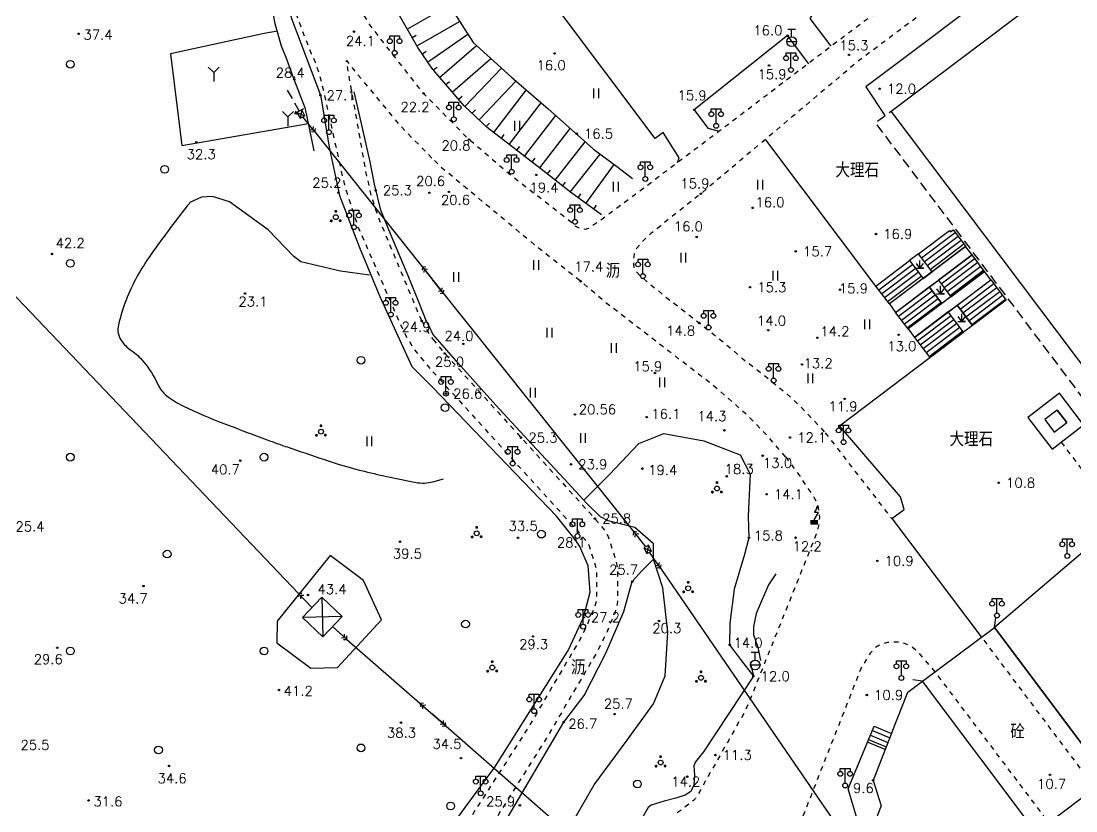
# Model space of a CAD drawing. Extents: x 115374 to 116875, y 149866 to 152432.
# Drawn here: x 116415 to 116632.7, y 150608 to 150771 of the extents above; entities that cross this region are included whole.
import ezdxf
from ezdxf.enums import TextEntityAlignment as Align

# ---------------------------------------------------------------- set-up
doc = ezdxf.new("R2010")
doc.units = 0
doc.header["$MEASUREMENT"] = 0
doc.header["$PDMODE"] = 32
doc.header["$PDSIZE"] = 0.3
doc.linetypes.add('X5', pattern=[3, 2, -1])
doc.linetypes.add('X6', pattern=[2, 1, -1])
doc.layers.get('0').update_dxf_attribs({"linetype": 'CONTINUOUS'})
for name, color, linetype in [('BOUND', 7, 'CONTINUOUS'), ('DLDW', 14, 'CONTINUOUS'), ('DLSS', 5, 'CONTINUOUS'), ('DMTZ', 5, 'CONTINUOUS'), ('GCD', 1, 'CONTINUOUS'), ('GXYZ', 2, 'CONTINUOUS'), ('JMD', 6, 'CONTINUOUS'), ('YZH', 2, 'CONTINUOUS'), ('ZBTZ', 5, 'CONTINUOUS')]:
    doc.layers.add(name, color=color, linetype=linetype)
doc.styles.add('HZ', font='rs.shx', dxfattribs={"bigfont": 'hztxt.shx'})
doc.linetypes.add('X33', pattern='A,2,[150,symbolx.shx,S=1,R=0,X=0,Y=1],1e-11', length=2)
doc.linetypes.add('X35', pattern='A,2,[4,symbolt.shx,S=1,R=0,X=0,Y=0],2,[28,symbolt.shx,S=1,R=0,X=0,Y=0],1e-11', length=4)
doc.linetypes.add('X36', pattern='A,2,[4,symbolt.shx,S=1,R=180,X=0,Y=0],2,[28,symbolt.shx,S=1,R=180,X=0,Y=0],1e-11', length=4)
doc.linetypes.add('X4', pattern='A,0,-1e-09,[149,symbolx.shx,S=0.15,R=0,X=0,Y=0],-1.6', length=1.6)
doc.linetypes.add('X40', pattern='A,2,[150,symbolx.shx,S=1,R=0,X=0,Y=0],2,[151,symbolx.shx,S=1,R=0,X=0,Y=0],1e-11', length=4)
doc.linetypes.add('X48', pattern='A,0,-1e-09,[149,symbolx.shx,S=0.15,R=0,X=0,Y=0],-1', length=1)

# ---------------------------------------------------------------- blocks, each defined once
blk = doc.blocks.new('GC121')
for p, q in [((-0.5, -0.64), (-0.5, 1.36)), ((-0.5, -0.64), (-0.5, 0.86)), ((0.5, -0.64), (0.5, 1.36))]:
    blk.add_line(p, q)
blk = doc.blocks.new('GC268')
for points, const_width in [([(-0.17, 0.74, 1), (0.13, 0.74, 1)], 0.3), ([(-0.15, 0.77, 1), (0.1, 0.77, 1)], 0.25), ([(-1.11, -1.23, 1), (-0.81, -1.23, 1)], 0.3), ([(-1.08, -1.22, 1), (-0.83, -1.22, 1)], 0.25), ([(0.74, -1.19, 1), (1.04, -1.19, 1)], 0.3), ([(0.73, -1.16, 1), (0.98, -1.16, 1)], 0.25)]:
    blk.add_lwpolyline(points, format="xyb", close=True, dxfattribs=dict(const_width=const_width))
blk.add_circle((-0.02, -0.48), 0.5)
blk = doc.blocks.new('GC097')
for p, q in [((-1, 2.92), (-1, 3.52)), ((-1, 3.52), (1, 3.52)), ((0, 0.52), (0, 3.52)), ((1, 3.52), (1, 2.92))]:
    blk.add_line(p, q)
for centre in [(-1, 2.42), (1, 2.42), (0.01, 0)]:
    blk.add_circle(centre, 0.5)
blk = doc.blocks.new('GC124')
for p, q in [((0, -0.8), (-0.75, 0.2)), ((0, -0.8), (0, 0.8)), ((0, -0.8), (0.75, 0.2)), ((-0.8, -0.8), (0.75, -0.8)), ((0.8, -0.8), (0, -0.8))]:
    blk.add_line(p, q)
blk = doc.blocks.new('GC122')
blk.add_circle((0, 0), 0.8)
blk = doc.blocks.new('GC133')
for p, q in [((-0.81, 2.59), (0.79, 2.59)), ((-0.01, 0.99), (-0.01, 2.59)), ((-1.01, -0.01), (0.99, -0.01))]:
    blk.add_line(p, q)
blk.add_circle((-0.01, -0.01), 1)
blk = doc.blocks.new('Ggjt')
for p, q in [((3.5, 0), (0, 0)), ((2.92, 0), (2.42, 0.5)), ((2.42, -0.5), (2.92, 0)), ((3.5, 0), (3, 0.5)), ((3, -0.5), (3.5, 0))]:
    blk.add_line(p, q)
blk = doc.blocks.new('GC297')
at = {"linetype": 'Continuous'}
blk.add_line((4, 0), (0, 0), dxfattribs=at)
for p, q in [((3.42, 0), (2.92, 0.5)), ((2.92, -0.5), (3.42, 0)), ((4, 0), (3.5, 0.5)), ((3.5, -0.5), (4, 0))]:
    blk.add_line(p, q)
blk = doc.blocks.new('GC129')
for p, q in [((0.06, 2.05), (0.66, 3.09)), ((0.48, 3.03), (0.67, 3.09)), ((0.67, 3.09), (0.72, 2.93)), ((-0.04, 0.49), (0.86, 2.05)), ((0.86, 2.05), (0.06, 2.05))]:
    blk.add_line(p, q)
at = {"linetype": 'Continuous', "const_width": 1, "flags": 128}
blk.add_lwpolyline([(-0.83, 0), (0.77, 0)], dxfattribs=at)
blk.add_point((0.67, 3.09))
blk = doc.blocks.new('GC178')
at = {"linetype": 'Continuous'}
for p, q in [((-1.13, 1.44), (0, 0.31)), ((0, 0.31), (1.13, 1.44)), ((0, 0.31), (0, -1.57))]:
    blk.add_line(p, q, dxfattribs=at)
blk = doc.blocks.new('GC303')
at = {"linetype": 'Continuous'}
for p, q in [((-5, 0), (-3, 0)), ((-2, 0), (0, 0)), ((0, 1), (0, -1)), ((0, -1), (-0.4, -0.5)), ((0, -1), (0.4, -0.5))]:
    blk.add_line(p, q, dxfattribs=at)

msp = doc.modelspace()

# ---------------------------------------------------------------- linework, layer by layer
at = {"layer": 'BOUND', "linetype": 'Continuous', "flags": 128}
for points in [[(116603.01, 150719.24), (116600.22, 150722.94), (116606.59, 150727.73), (116606.81, 150727.45), (116607.4, 150727.9), (116609.98, 150724.48)], [(116611.26, 150722.73), (116609.95, 150724.46), (116594.2, 150712.6), (116595.5, 150710.87)], [(116594.2, 150712.6), (116591.41, 150716.3), (116598.36, 150721.54), (116601.15, 150717.84)], [(116613.86, 150719.32), (116611.28, 150722.75), (116604.32, 150717.51), (116606.9, 150714.08)], [(116615.17, 150717.59), (116613.86, 150719.32), (116598.08, 150707.44), (116599.39, 150705.71)], [(116611.36, 150708.15), (116608.2, 150712.35), (116615.17, 150717.59), (116618.32, 150713.39)], [(116598.08, 150707.44), (116595.5, 150710.87), (116602.45, 150716.1), (116605.03, 150712.68)], [(116609.5, 150706.75), (116606.34, 150710.94), (116599.39, 150705.71), (116602.54, 150701.52)], [(116589.69, 150622.15), (116591.07, 150625.47), (116594.66, 150623.98), (116593.33, 150620.64)]]:
    msp.add_lwpolyline(points, close=True, dxfattribs=at)
at = {"layer": 'BOUND', "linetype": 'Continuous', "elevation": 9.03, "flags": 128}
msp.add_lwpolyline([(116624.5, 150603.53), (116601.06, 150634.75), (116615.88, 150645.83), (116639.3, 150614.64)], close=True, dxfattribs=at)
at = {"layer": 'DLSS', "linetype": 'X6', "flags": 128}
for points in [[(116410.13, 150911.05), (116419.65, 150893.47), (116432.37, 150869.81), (116447.18, 150839.94), (116460.88, 150804.67), (116466.93, 150789.45), (116468.03, 150787.23), (116468.78, 150785.18), (116469.68, 150782.12), (116470.48, 150777.42), (116471.51, 150773.02), (116474.83, 150764.26), (116475.65, 150762.67), (116476.45, 150760.29), (116476.96, 150758.51), (116481.73, 150737.07), (116484.45, 150728.71), (116493.91, 150706.93), (116495.98, 150703.34), (116499.17, 150699.53), (116500, 150698.61)], [(116763.22, 150791.91), (116744.84, 150818.11), (116737.59, 150827.28), (116735.22, 150829.21), (116734.15, 150829.59), (116732.57, 150829.9), (116730.56, 150830.22), (116729.81, 150830.23), (116724.66, 150830.17), (116704.16, 150829.63), (116697.3, 150829.56), (116691.88, 150829.56), (116689.87, 150829.34), (116687.04, 150829.21), (116684.69, 150828.72), (116680.53, 150826.93), (116671.88, 150822.06), (116657.75, 150813.3), (116643.75, 150804.48), (116587.76, 150762.7), (116555.29, 150735.34), (116547, 150728.75), (116544.99, 150727.15), (116543.3, 150725.53), (116541.96, 150723.94), (116541.6, 150723.28), (116541.43, 150722.33), (116541.35, 150721.43), (116541.37, 150720.67), (116541.45, 150720.11), (116541.97, 150719.31), (116542.82, 150718.33), (116547.35, 150714.59), (116555.01, 150708.66), (116561.3, 150703.6), (116563.9, 150701.32), (116567.82, 150698.3), (116572.7, 150694.36), (116575.54, 150691.76), (116578.12, 150689.03), (116580.96, 150686.01)], [(116647.86, 150820.79), (116651.38, 150816.01), (116637.44, 150806.78), (116625.47, 150798.33), (116613.25, 150789.06), (116582.2, 150765.8), (116559.09, 150748.24), (116550.5, 150741.79), (116542.71, 150735.88), (116534.29, 150729.63), (116532.13, 150728.17), (116531.33, 150728), (116530.62, 150728.07), (116530.03, 150728.3), (116529.2, 150728.79), (116528.69, 150729.35), (116515.85, 150739.3), (116507.43, 150746.54), (116500, 150754.08)], [(116500, 150754.08), (116498.07, 150756.04), (116487.21, 150769.88), (116484.88, 150773.52), (116482.66, 150776.91), (116481.95, 150778.22), (116480.95, 150781.82), (116480.92, 150783.24), (116481.18, 150784.85), (116481.64, 150785.83), (116482.62, 150787.26), (116482.99, 150787.78), (116500, 150801.09)], [(116497.68, 150709.09), (116488.58, 150730.87), (116487.17, 150735.41), (116486.12, 150740.15), (116482.14, 150762.81), (116483.6, 150760.99), (116493.1, 150749.51), (116500, 150742.49)], [(116572.79, 150681.03), (116569.11, 150685.3), (116564.87, 150689.65), (116562.03, 150692.17), (116558.67, 150695.09), (116556.24, 150697.02), (116550.7, 150701.3), (116535.6, 150712.93), (116530.48, 150717.28), (116521.15, 150724.65), (116501.55, 150740.92), (116500, 150742.49)], [(116497.68, 150709.09), (116499.55, 150705.84), (116500, 150705.3)], [(116629.65, 150684.08), (116634.28, 150677.96), (116634.67, 150677.65), (116635.11, 150677.55), (116635.65, 150677.6), (116645.49, 150684.93), (116645.7, 150685.29), (116645.76, 150685.64), (116645.71, 150686.14), (116641.45, 150691.96)], [(116580.96, 150686.01), (116594.69, 150668.3)], [(116572.79, 150681.03), (116574.28, 150679), (116575.71, 150677.06), (116577.57, 150674.23), (116578.18, 150673.37), (116578.78, 150672.42), (116579.18, 150671.64), (116579.51, 150670.64), (116579.65, 150669.62), (116579.78, 150668.59), (116579.69, 150667.48), (116579.46, 150666.27), (116579.11, 150665.09), (116565.08, 150630.04), (116564.41, 150628.54), (116554.19, 150610.51), (116553.77, 150610.09), (116549.78, 150607.07)], [(116654.64, 150596.26), (116654.1, 150595.74), (116653.7, 150595.5), (116652.88, 150595.22), (116652.16, 150595.06), (116651.44, 150595.01), (116650.66, 150595.18), (116649.72, 150595.62), (116649.33, 150596.09), (116647.66, 150598.16), (116613.23, 150643.89)], [(116603.67, 150636.68), (116599.89, 150641.03), (116598.8, 150641.8), (116597.56, 150642.49), (116596.38, 150642.77), (116595.12, 150642.8), (116593.79, 150642.7), (116592.24, 150642.24), (116591.32, 150641.65), (116590.25, 150640.5), (116588.43, 150637.62), (116561.3, 150568.57), (116567.48, 150566.13)], [(116630.35, 150593.65), (116630.74, 150594.66), (116630.99, 150595.52), (116631.16, 150596.44), (116631.19, 150597.22), (116631.07, 150598.13), (116630.88, 150598.87), (116630.56, 150599.94), (116630.13, 150600.91), (116629.48, 150602.07), (116627.15, 150605.5), (116603.67, 150636.68)]]:
    msp.add_lwpolyline(points, dxfattribs=at)
at = {"layer": 'DLSS', "linetype": 'X4', "flags": 128}
for points in [[(116550.5, 150741.79), (116550.82, 150742.77), (116547.5, 150747.97), (116545.85, 150746.74), (116515.72, 150786.95), (116549.4, 150812.18), (116549.72, 150811.72)], [(116582.2, 150765.8), (116577.86, 150771.5), (116578.77, 150772.98)], [(116577.6, 150762.14), (116573.2, 150767.98), (116553.93, 150752.65), (116556.74, 150748.88), (116559.09, 150748.24)], [(116591.41, 150716.3), (116568.69, 150746.48)], [(116594.69, 150668.3), (116597.25, 150670.21), (116596.48, 150672.81), (116583.89, 150687.45)], [(116613.23, 150643.89), (116594.83, 150668.28), (116594.69, 150668.3)]]:
    msp.add_lwpolyline(points, dxfattribs=at)
at = {"layer": 'DLSS', "linetype": 'X6', "elevation": 24.91, "flags": 128}
for points in [[(116500, 150705.3), (116502.44, 150702.38), (116518.2, 150685.01), (116533.41, 150668.31), (116535.43, 150665.88), (116536.14, 150664.63), (116537.71, 150659.81), (116538.1, 150657.9), (116538.11, 150653.79), (116538.09, 150651.19), (116537.56, 150648.72), (116536.66, 150646.84), (116535.82, 150644.64), (116534, 150641.01), (116523.43, 150623.01), (116500, 150585.72)], [(116500, 150698.61), (116514.99, 150682.09), (116530.13, 150665.46), (116531.84, 150663.4), (116532.15, 150662.86), (116533.51, 150658.7), (116533.76, 150657.46), (116533.76, 150653.81), (116533.75, 150651.67), (116533.42, 150650.13), (116532.67, 150648.55), (116531.84, 150646.4), (116530.18, 150643.08), (116519.72, 150625.27), (116500, 150594.52)]]:
    msp.add_lwpolyline(points, dxfattribs=at)
at = {"layer": 'DLSS', "linetype": 'Continuous', "flags": 128}
for points, elevation in [([(116615.88, 150645.83), (116616.17, 150647.81)], 9.03), ([(116639.3, 150614.64), (116615.88, 150645.83)], 9.04), ([(116601.06, 150634.75), (116599.08, 150635.04)], 9.03), ([(116624.5, 150603.53), (116601.06, 150634.75)], 9.03)]:
    msp.add_lwpolyline(points, dxfattribs=dict(at, elevation=elevation))
at = {"layer": 'DMTZ', "linetype": 'Continuous'}
for p, q in [((116494.7, 150769.32), (116500, 150772.35)), ((116500, 150767.75), (116505.5, 150770.9)), ((116495.69, 150767.58), (116496.56, 150768.08)), ((116496.69, 150765.85), (116500, 150767.75)), ((116500, 150763.28), (116507.21, 150768.26)), ((116501.36, 150759.37), (116508.98, 150765.95)), ((116497.79, 150764.18), (116498.62, 150764.75)), ((116498.93, 150762.54), (116500, 150763.28)), ((116503.98, 150756.34), (116511.96, 150763.24)), ((116500.07, 150760.89), (116500.89, 150761.46)), ((116506.61, 150753.33), (116514.12, 150761.27)), ((116502.67, 150757.86), (116503.43, 150758.51)), ((116509.51, 150750.58), (116517.1, 150758.6)), ((116512.53, 150747.97), (116519.27, 150756.74)), ((116505.28, 150754.83), (116506.04, 150755.48)), ((116515.71, 150745.53), (116522.32, 150754.14)), ((116508.06, 150751.96), (116508.75, 150752.68)), ((116510.97, 150749.21), (116511.65, 150749.93)), ((116518.88, 150743.09), (116525.34, 150751.51)), ((116514.12, 150746.75), (116514.73, 150747.54)), ((116522.05, 150740.66), (116528.33, 150748.84)), ((116525.19, 150738.18), (116531.42, 150746.08)), ((116517.29, 150744.31), (116517.9, 150745.11)), ((116528.33, 150735.7), (116534.51, 150743.53)), ((116520.46, 150741.88), (116521.07, 150742.67)), ((116531.56, 150733.35), (116537.42, 150741.38)), ((116523.62, 150739.42), (116524.24, 150740.21)), ((116526.76, 150736.94), (116527.38, 150737.73)), ((116529.95, 150734.52), (116530.54, 150735.33)), ((116533.18, 150732.17), (116533.77, 150732.98))]:
    msp.add_line(p, q, dxfattribs=at)
at = {"layer": 'DMTZ', "linetype": 'X40', "flags": 128}
for points in [[(116475.51, 150744.22), (116473.68, 150752.87), (116471.37, 150758.94), (116469.67, 150763.47), (116468.75, 150765.77), (116467.45, 150770.38), (116466.51, 150775.33), (116466.66, 150777.03), (116467.48, 150780.19), (116467.48, 150782.47), (116466.61, 150785.09), (116465.85, 150786.43), (116462.38, 150793.16), (116452.54, 150814.36), (116450.33, 150820.23), (116448.87, 150826.49), (116448.44, 150830.43), (116448.35, 150831.89), (116447.98, 150833.73), (116446.19, 150837.7), (116441.89, 150845.54), (116438.28, 150853.44), (116424, 150879.77)], [(116500, 150706.38), (116499.33, 150707.73), (116498.66, 150708.95), (116497.32, 150712.51), (116494.9, 150718.38), (116491.34, 150726.7), (116489.24, 150731.97), (116487.9, 150737.32), (116487.06, 150741.93), (116485.18, 150750.11), (116483.71, 150756.4)], [(116536.19, 150667.83), (116534.57, 150668.69), (116531.78, 150671.42), (116527.07, 150676.48), (116520.48, 150683.6), (116513.01, 150691.72), (116505.73, 150699.77), (116500, 150706.38)], [(116512.1, 150601.23), (116514.71, 150605.36), (116526.98, 150626.29), (116531.22, 150631.79), (116535.71, 150640.52), (116539.41, 150649.16), (116541.12, 150655.3), (116543.12, 150657.54), (116545.54, 150659.96), (116545.51, 150663.11), (116541.64, 150666.45), (116536.19, 150667.83)]]:
    msp.add_lwpolyline(points, dxfattribs=at)
at = {"layer": 'DMTZ', "linetype": 'X48', "elevation": 3, "flags": 128}
msp.add_lwpolyline([(116621.67, 150820.17), (116620.8, 150819.3), (116619.42, 150818.32), (116617.85, 150817.37), (116616.43, 150817.02), (116615.64, 150817.02), (116614.36, 150817.37), (116595.28, 150843.19), (116576.78, 150846.32), (116573.91, 150845.45), (116501.08, 150789.72), (116500.65, 150788.51), (116500.01, 150784.75), (116500.93, 150780.36), (116503.61, 150773.83), (116508.28, 150766.58), (116516.18, 150759.39), (116523.81, 150752.87), (116533.15, 150744.54), (116538.17, 150740.83), (116541.19, 150738.52)], dxfattribs=at)
at = {"layer": 'DMTZ', "linetype": 'Continuous', "elevation": 3, "flags": 128}
for points in [[(116500, 150760.99), (116496.88, 150765.5), (116491.99, 150774.05), (116490.5, 150779.08), (116489.62, 150785.13), (116489.6, 150787.57), (116489.56, 150789.27), (116489.84, 150790.39), (116492.86, 150793.28), (116500, 150798.88)], [(116534.79, 150730.99), (116528.41, 150735.64), (116522.31, 150740.45), (116511.18, 150749), (116506.43, 150753.5), (116500.16, 150760.76), (116500, 150760.99)]]:
    msp.add_lwpolyline(points, dxfattribs=at)
at = {"layer": 'DMTZ', "linetype": 'X35', "elevation": 16.76, "flags": 128}
msp.add_lwpolyline([(116620.82, 150781.08), (116589.33, 150757.4), (116593.28, 150751.47)], dxfattribs=at)
at = {"layer": 'DMTZ', "linetype": 'X35', "flags": 128}
for points in [[(116469.17, 150777.54), (116470.8, 150771.54), (116476.77, 150755.68), (116478.61, 150744.6), (116480.72, 150734.97), (116484.82, 150724.23), (116489, 150714.14), (116495.62, 150699.67), (116500, 150695.37)], [(116650.15, 150679.64), (116652.41, 150676.99), (116615.88, 150645.83)], [(116570.79, 150656.88), (116569.26, 150654.61), (116566.68, 150648.73), (116566.13, 150645.97), (116566.13, 150644.32), (116567.05, 150641.74), (116567.6, 150638.99)], [(116565.44, 150638.63), (116566.14, 150635.78), (116561.04, 150628.07), (116555.85, 150620.15), (116554.19, 150618.09), (116553.83, 150617.27), (116553.96, 150615.38), (116553.86, 150613.38), (116553.21, 150612), (116552.07, 150611.21), (116550.1, 150610.59), (116547.75, 150609.98), (116545.02, 150609.14), (116544.4, 150608.69), (116539.03, 150599.33), (116537.26, 150590.22), (116536.56, 150582.47), (116536.07, 150578.36)], [(116594.66, 150623.98), (116593.33, 150620.64), (116590.84, 150614.28), (116592.53, 150609.01), (116585.2, 150590.49), (116580.98, 150589.36), (116557.47, 150529.71)]]:
    msp.add_lwpolyline(points, dxfattribs=at)
at = {"layer": 'DMTZ', "linetype": 'X33', "flags": 128}
for points in [[(116472.73, 150721.3), (116471.27, 150722.41), (116466.01, 150727.92), (116458.01, 150733.66), (116454.49, 150734.79), (116452.23, 150734.65), (116449.84, 150733.51)], [(116486.91, 150718.54), (116480.94, 150719.39), (116472.73, 150721.3)], [(116500, 150675.89), (116502.15, 150676.52)]]:
    msp.add_lwpolyline(points, dxfattribs=at)
msp.add_lwpolyline([(116449.84, 150733.51, 0.00524), (116449.12, 150732.61, 0.012902), (116441.81, 150722.85, 0.028723), (116438.9, 150718.2, 0.066022), (116435.07, 150708.32, 0.215461), (116435.7, 150705, 0.089267), (116437.66, 150703.05, -0.06911), (116440.28, 150700.65, -0.065032), (116443.18, 150696.03, 0.118713), (116445.05, 150693.67, 0.053433), (116448.38, 150691.58, 0.022779), (116456.84, 150687.92, 0.001268), (116465.81, 150684.55, 0.004343), (116468.44, 150683.59, 0.002965), (116469.89, 150683.09, 0.00056), (116477.58, 150680.48, 0.020502), (116485.86, 150678.06, 0.016242), (116496.51, 150675.77, 0.106197), (116500, 150675.89, 0.106197)], format="xyb", dxfattribs=at)
at = {"layer": 'DMTZ', "linetype": 'X36', "flags": 128}
for points in [[(116583.89, 150687.45), (116602.54, 150701.52)], [(116501.49, 150601.64), (116512.79, 150617.03), (116527.88, 150641.06), (116531.1, 150647.9), (116532.44, 150653.15), (116532.06, 150658.57), (116530.31, 150662.57), (116529.38, 150663.97), (116525.47, 150668.83), (116500, 150695.37)]]:
    msp.add_lwpolyline(points, dxfattribs=at)
for points, elevation in [([(116594.66, 150623.98), (116597.99, 150632.51), (116601.06, 150634.75)], 10.69), ([(116579.37, 150596.29), (116584.15, 150597.63), (116587.57, 150606.24), (116585.7, 150612.52), (116591.07, 150625.47)], 9.52)]:
    msp.add_lwpolyline(points, dxfattribs=dict(at, elevation=elevation))
at = {"layer": 'GCD', "linetype": 'Continuous'}
for p in [(116426.87, 150768.35, 37.4), (116483.67, 150768.8, 24.05), (116573.2, 150767.98, 15.99), (116525.1, 150764.31, 15.99), (116585.84, 150764.01, 15.33), (116569.35, 150761.81, 15.91), (116471.37, 150758.94, 28.41), (116498.07, 150756.04, 22.2), (116592.21, 150757, 12.01), (116476.77, 150755.68, 27.09), (116553.93, 150752.65, 15.9), (116529.68, 150747.75, 16.46), (116451.13, 150745.96, 32.3), (116507.43, 150746.54, 20.76), (116521.31, 150739.23, 19.36), (116480.48, 150735.59, 25.2), (116488.16, 150736.05, 25.3), (116499.25, 150735.55, 20.56), (116503.29, 150735.73, 20.56), (116555.29, 150735.34, 15.94), (116566.01, 150732.44, 16.04), (116554.44, 150726.42, 16.04), (116591.44, 150727.03, 16.86), (116574.89, 150723.45, 15.66), (116421.34, 150722.9, 42.2), (116530.48, 150717.28, 17.39), (116461.19, 150714.76, 23.1), (116565.45, 150716.05, 15.31), (116584.03, 150715.54, 15.9), (116497.68, 150709.09, 24.91), (116555.01, 150708.66, 14.8), (116569.22, 150707.17, 14.03), (116596.12, 150706.24, 12.97), (116506.25, 150704.35, 24.05), (116579.36, 150705.62, 14.18), (116502.44, 150702.38, 24.95), (116576.19, 150700.12, 13.17), (116545.83, 150698.34, 15.9), (116502.68, 150694.09, 26.56), (116584.97, 150693.01, 11.9), (116529.32, 150689.8, 20.56), (116544.12, 150689.24, 16.06), (116560.16, 150686.51, 14.26), (116518.2, 150685.01, 25.29), (116573.67, 150685.04, 12.14), (116460.22, 150680.26, 40.7), (116568.05, 150681.28, 13), (116528.5, 150679.5, 23.94), (116543.22, 150678.61, 19.4), (116560.64, 150677.03, 18.3), (116616.79, 150675.7, 10.82), (116568.86, 150673.34, 14.13), (116533.41, 150668.31, 25.81), (116493.19, 150663.54, 39.5), (116517.57, 150664.33, 33.5), (116529.38, 150663.97, 28.1), (116565.21, 150664.35, 15.8), (116574.85, 150664.36, 12.17), (116591.72, 150659.57, 10.87), (116440.25, 150654.36, 34.7), (116541.12, 150655.3, 25.68), (116474.23, 150652.54, 43.4), (116531.1, 150647.9, 27.21), (116546.65, 150647.18, 20.3), (116520.66, 150643.98, 29.3), (116422.44, 150641.65, 29.6), (116561.23, 150642.23, 14.03), (116566.14, 150635.78, 11.97), (116468.2, 150632.94, 41.2), (116589.55, 150631.89, 10.88), (116537.48, 150627.96, 25.7), (116493.4, 150626.19, 38.3), (116526.98, 150626.29, 26.66), (116505.79, 150618.88, 34.5), (116558.3, 150619.51, 11.32), (116445.54, 150617.25, 34.6), (116552.51, 150615.04, 14.2), (116627.36, 150615.42, 10.7), (116590.84, 150614.28, 9.63), (116428.92, 150610.13, 31.6), (116517.93, 150609.12, 25.89)]:
    msp.add_point(p, dxfattribs=at)
at = {"layer": 'GXYZ', "linetype": 'Continuous'}
for p, q in [((116257.4, 150878.31), (116472.26, 150652.84)), ((116472.9, 150752.63, 27.21), (116471.93, 150752.12, 27.21)), ((116471.93, 150752.12, 27.21), (116473.53, 150751.43, 27.21)), ((116471.93, 150752.12, 27.21), (116472.56, 150750.92, 27.21)), ((116472.9, 150752.63, 27.21), (116472.56, 150750.92, 27.21)), ((116473.53, 150751.43, 27.21), (116472.9, 150752.63, 27.21)), ((116472.56, 150750.92, 27.21), (116473.53, 150751.43, 27.21)), ((116477.07, 150652.09), (116477.25, 150643.93)), ((116481.24, 150648.1), (116473.08, 150647.92)), ((116482.25, 150643.37), (116500, 150627.84))]:
    msp.add_line(p, q, dxfattribs=at)
at = {"layer": 'GXYZ', "linetype": 'Continuous', "flags": 128}
for points in [[(116475.65, 150748.1), (116500, 150717.51)], [(116500, 150717.51), (116541.41, 150665.61)], [(116544.5, 150662.79), (116544.16, 150661.08)], [(116546.98, 150658.08), (116582.08, 150606.89)]]:
    msp.add_lwpolyline(points, dxfattribs=at)
for points in [[(116543.53, 150662.29), (116544.16, 150661.08), (116545.13, 150661.59), (116544.5, 150662.79)], [(116481.24, 150648.1), (116477.07, 150652.09), (116473.08, 150647.92), (116477.25, 150643.93)]]:
    msp.add_lwpolyline(points, close=True, dxfattribs=at)
for points, elevation in [([(116543.53, 150662.29), (116545.13, 150661.59)], 25.61), ([(116500, 150627.84), (116646.02, 150500)], 7.73)]:
    msp.add_lwpolyline(points, dxfattribs=dict(at, elevation=elevation))
at = {"layer": 'JMD', "linetype": 'Continuous', "flags": 128}
msp.add_lwpolyline([(116640.6, 150691.33), (116594.56, 150752.42), (116659.05, 150801.01), (116705.07, 150739.93), (116698.28, 150734.81), (116679.69, 150720.8), (116672.71, 150715.53), (116654.16, 150701.55), (116647.19, 150696.3)], close=True, dxfattribs=at)
at = {"layer": 'YZH', "linetype": 'Continuous'}
for p, q in [((116600.83, 150722.14), (116607.79, 150727.38)), ((116601.43, 150721.34), (116608.39, 150726.59)), ((116602.03, 150720.54), (116608.99, 150725.79)), ((116602.63, 150719.74), (116609.6, 150724.99)), ((116611.88, 150721.95), (116604.92, 150716.71)), ((116592.01, 150715.5), (116598.96, 150720.74)), ((116592.61, 150714.71), (116599.56, 150719.94)), ((116612.48, 150721.15), (116605.52, 150715.91)), ((116613.09, 150720.35), (116606.12, 150715.11)), ((116613.69, 150719.55), (116606.72, 150714.31)), ((116593.21, 150713.91), (116600.17, 150719.14)), ((116593.82, 150713.11), (116600.77, 150718.34)), ((116596.1, 150710.07), (116603.05, 150715.3)), ((116608.8, 150711.55), (116615.77, 150716.79)), ((116609.4, 150710.75), (116616.37, 150715.99)), ((116610.01, 150709.95), (116616.97, 150715.19)), ((116596.7, 150709.27), (116603.66, 150714.5)), ((116597.31, 150708.47), (116604.26, 150713.71)), ((116597.91, 150707.67), (116604.86, 150712.91)), ((116610.61, 150709.15), (116617.57, 150714.39)), ((116611.21, 150708.35), (116618.17, 150713.59)), ((116606.94, 150710.14), (116599.99, 150704.91)), ((116607.54, 150709.35), (116600.59, 150704.11)), ((116608.14, 150708.55), (116601.19, 150703.31)), ((116608.74, 150707.75), (116601.79, 150702.51)), ((116609.34, 150706.95), (116602.39, 150701.71)), ((116590.31, 150623.62, 9.52), (116593.92, 150622.12)), ((116590.69, 150624.55, 9.52), (116594.29, 150623.05)), ((116589.92, 150622.7, 9.52), (116593.55, 150621.19))]:
    msp.add_line(p, q, dxfattribs=at)
at = {"layer": 'YZH', "linetype": 'X5', "elevation": 11.37, "flags": 128}
msp.add_lwpolyline([(116640.6, 150691.33), (116637.39, 150688.91), (116614.92, 150718.74), (116591.36, 150750), (116594.56, 150752.42)], dxfattribs=at)
at = {"layer": 'YZH', "linetype": 'Continuous', "flags": 128}
for points in [[(116603.01, 150719.24), (116600.22, 150722.94), (116606.59, 150727.73), (116606.81, 150727.45), (116607.4, 150727.9), (116609.98, 150724.48)], [(116594.2, 150712.6), (116591.41, 150716.3), (116598.36, 150721.54), (116601.15, 150717.84)], [(116613.86, 150719.32), (116611.28, 150722.75), (116604.32, 150717.51), (116606.9, 150714.08)], [(116611.36, 150708.15), (116608.2, 150712.35), (116615.17, 150717.59), (116618.32, 150713.39)], [(116598.08, 150707.44), (116595.5, 150710.87), (116602.45, 150716.1), (116605.03, 150712.68)], [(116609.5, 150706.75), (116606.34, 150710.94), (116599.39, 150705.71), (116602.54, 150701.52)], [(116589.69, 150622.15), (116591.07, 150625.47), (116594.66, 150623.98), (116593.33, 150620.64)]]:
    msp.add_lwpolyline(points, dxfattribs=at)
for points in [[(116611.26, 150722.73), (116609.95, 150724.46), (116594.2, 150712.6), (116595.5, 150710.87)], [(116615.17, 150717.59), (116613.86, 150719.32), (116598.08, 150707.44), (116599.39, 150705.71)]]:
    msp.add_lwpolyline(points, close=True, dxfattribs=at)
at = {"layer": 'YZH', "linetype": 'Continuous', "elevation": 10.38, "flags": 128}
msp.add_lwpolyline([(116634.29, 150687.63), (116629.3, 150694.17), (116622.78, 150689.19), (116627.78, 150682.65)], close=True, dxfattribs=at)
at = {"layer": 'YZH', "flags": 128}
msp.add_lwpolyline([(116626.27, 150688.76), (116628.22, 150686.17), (116630.81, 150688.12), (116628.86, 150690.71)], close=True, dxfattribs=at)
msp.add_lwpolyline([(116628.86, 150690.71), (116630.81, 150688.12)], dxfattribs=at)
at = {"layer": 'ZBTZ', "linetype": 'X4', "flags": 128}
for points in [[(116467.88, 150768.87), (116465.17, 150768.39), (116445.83, 150764.24), (116448.14, 150745.28), (116474.32, 150749.86)], [(116531.16, 150672.08), (116536.42, 150677.43), (116542.48, 150683.81), (116547.63, 150685.83), (116555.9, 150684.32), (116563.38, 150681.48), (116565.5, 150677.5), (116565.31, 150674.6), (116565.22, 150671.83), (116565.04, 150668.73), (116565.21, 150664.35), (116564.32, 150660.9), (116562.19, 150653.71), (116561.27, 150646.7), (116561.23, 150642.23), (116563.45, 150639.25), (116566.14, 150635.78)], [(116478.78, 150660.7), (116467.85, 150647.11), (116467.74, 150642.66), (116474.79, 150637.44), (116480.3, 150637.56), (116489.35, 150647.42), (116485.66, 150655.5), (116478.78, 150660.7)], [(116525.94, 150594.87), (116525.81, 150596.31), (116527.53, 150603.47), (116533.28, 150613.36), (116539.85, 150622.27), (116545.5, 150630.04), (116547.94, 150635.82), (116548.45, 150644.89), (116547.43, 150654), (116545.51, 150659.93)]]:
    msp.add_lwpolyline(points, dxfattribs=at)
at = {"layer": 'ZBTZ', "linetype": 'Continuous', "flags": 128}
for points in [[(116598.36, 150721.54), (116601.15, 150717.84), (116603.01, 150719.24), (116600.22, 150722.94)], [(116604.32, 150717.51), (116606.9, 150714.08), (116605.03, 150712.68), (116602.45, 150716.1)], [(116608.2, 150712.35), (116611.36, 150708.15), (116609.5, 150706.75), (116606.34, 150710.94)]]:
    msp.add_lwpolyline(points, close=True, dxfattribs=at)

# ---------------------------------------------------------------- block references
at = {"layer": 'DLDW', "linetype": 'Continuous'}
for p in [(116492.09, 150764.42), (116573.88, 150760.9), (116504.3, 150750.72), (116558.45, 150749.36), (116478.54, 150748.06), (116516.23, 150739.89), (116543.83, 150738.39), (116529.31, 150729.55), (116483.7, 150728.45), (116543.33, 150718.34), (116491.28, 150710.41), (116556.88, 150707.74), (116570.3, 150696.79), (116502.68, 150694.09, 26.56), (116584.74, 150684.08), (116516.44, 150679.67), (116529.81, 150664.7), (116630.91, 150660.58), (116616.41, 150648.31), (116530.99, 150646), (116596.68, 150635.41), (116520.88, 150628.56), (116509.84, 150611.6), (116585.08, 150613.21)]:
    msp.add_blockref('GC097', p, dxfattribs=at)
at = {"layer": 'GXYZ', "linetype": 'Continuous'}
for name, p in [('GC133', (116574.03, 150766.75)), ('GC129', (116578.7, 150667.53)), ('GC133', (116566.52, 150638.12))]:
    msp.add_blockref(name, p, dxfattribs=at)
for name, p, rotation in [('GC303', (116472.39, 150752.37, 27.21), 299.6849690252955), ('GC297', (116473.16, 150751.23), 308.5168086197319), ('Ggjt', (116500, 150717.51), 128.5168086197318), ('Ggjt', (116500, 150717.51), 308.5812452115391), ('GC297', (116543.9, 150662.48), 128.5812452115391), ('GC297', (116544.72, 150661.38), 304.4394282379604), ('GC297', (116475.02, 150649.95), 133.6739169039687), ('GC297', (116479.25, 150646.02), 318.597451277341), ('Ggjt', (116500, 150627.84), 138.8307430369672), ('Ggjt', (116500, 150627.84, 7.73), 318.7969145265987)]:
    msp.add_blockref(name, p, dxfattribs=dict(at, rotation=rotation))
at = {"layer": 'ZBTZ', "linetype": 'Continuous'}
for name, p in [('GC122', (116425.14, 150762.07)), ('GC178', (116454.76, 150760.06)), ('GC121', (116533.71, 150755.69)), ('GC178', (116470.06, 150750.89)), ('GC121', (116517.4, 150749)), ('GC122', (116444.63, 150740.38)), ('GC121', (116537.79, 150736.45)), ('GC121', (116567.56, 150736.84)), ('GC268', (116479.96, 150730.98)), ('GC122', (116425.14, 150720.98)), ('GC121', (116521.32, 150720.28)), ('GC121', (116551.71, 150721.81)), ('GC124', (116600.52, 150720.77)), ('GC121', (116570.7, 150718.08)), ('GC121', (116504.82, 150717.78)), ('GC124', (116604.76, 150715.51)), ('GC124', (116609.15, 150709.79)), ('GC121', (116589.67, 150708.03)), ('GC121', (116524.08, 150706.34)), ('GC121', (116537.35, 150703.17)), ('GC122', (116485.14, 150700.98)), ('GC121', (116547.34, 150696.08)), ('GC121', (116577.93, 150696.88)), ('GC121', (116520.65, 150693.92)), ('GC122', (116502.5, 150691.19)), ('GC268', (116476.9, 150686.72)), ('GC121', (116486.91, 150683.87)), ('GC121', (116530.99, 150684.55)), ('GC122', (116425.14, 150680.98)), ('GC122', (116465.14, 150680.98)), ('GC268', (116558.64, 150674.99)), ('GC268', (116509.05, 150665.75)), ('GC122', (116522.39, 150665.1)), ('GC122', (116445.14, 150660.98)), ('GC268', (116552.7, 150654.4)), ('GC122', (116506.72, 150646.53)), ('GC122', (116425.14, 150640.98)), ('GC122', (116465.14, 150640.98)), ('GC268', (116512.26, 150638.04)), ('GC268', (116555.35, 150635.93)), ('GC122', (116443.34, 150620.56)), ('GC122', (116485.14, 150620.98)), ('GC268', (116547.01, 150618.43)), ('GC122', (116542.2, 150613.54)), ('GC122', (116503.66, 150608.98))]:
    msp.add_blockref(name, p, dxfattribs=at)

# ---------------------------------------------------------------- texts
at = {"layer": 'DLSS', "linetype": 'Continuous', "style": 'HZ'}
for s, p in [('大理石', (116587.56, 150740.35)), ('沥', (116537.16, 150719.56)), ('大理石', (116611.11, 150684.84)), ('沥', (116529.98, 150637.71)), ('砼', (116620.67, 150624.5))]:
    msp.add_text(s, height=3, dxfattribs=at).set_placement(p, align=Align.MIDDLE)
at = {"layer": 'GCD', "linetype": 'Continuous', "style": 'HZ'}
for s, p in [('16.0', (116566.13, 150768.06, 15.99)), ('37.4', (116427.87, 150767.15, 37.4)), ('24.1', (116482.02, 150765.87, 24.05)), ('16.0', (116521.39, 150760.87, 15.99)), ('28.4', (116467.55, 150759.32, 28.41)), ('15.9', (116567, 150759.02, 15.91)), ('27.1', (116478.05, 150754.65, 27.09)), ('15.9', (116550.49, 150754.63, 15.9)), ('12.0', (116593.71, 150756, 12.01)), ('22.2', (116493.29, 150752.26, 22.2)), ('16.5', (116531.18, 150746.75, 16.46)), ('20.8', (116501.75, 150744.3, 20.76)), ('32.3', (116449.16, 150742.5, 32.3)), ('20.6', (116496.51, 150736.95, 20.56)), ('25.2', (116475.1, 150736.62, 25.2)), ('25.3', (116489.66, 150735.05, 25.3)), ('19.4', (116519.92, 150735.61, 16.36)), ('15.9', (116551.07, 150736.46, 15.94)), ('20.6', (116501.65, 150733.08, 20.56)), ('16.0', (116566.57, 150732.58, 16.04)), ('16.0', (116549.71, 150727.6, 16.04)), ('16.9', (116592.94, 150726.03, 16.86)), ('42.2', (116422.12, 150724.16, 42.2)), ('15.7', (116576.39, 150722.45, 15.66)), ('17.4', (116529.17, 150719.32, 17.39)), ('15.3', (116566.95, 150715.05, 15.31)), ('15.9', (116583.79, 150714.8, 15.9)), ('23.1', (116459.84, 150712.1, 23.1)), ('24.9', (116493.5, 150706.88, 24.91)), ('14.0', (116566.88, 150708.15, 14.03)), ('24.0', (116502.37, 150704.99, 24.05)), ('14.8', (116548.13, 150706.08, 14.8)), ('14.2', (116579.96, 150705.94, 14.18)), ('13.0', (116593.78, 150702.88, 12.97)), ('25.0', (116500.42, 150699.66, 24.95)), ('13.2', (116576.5, 150699.36, 13.17)), ('26.6', (116504.18, 150693.09, 26.56)), ('20.56', (116530.09, 150689.84, 18.57)), ('16.1', (116545.08, 150688.91, 16.06)), ('11.9', (116581.64, 150690.45, 11.9)), ('14.3', (116554.57, 150688.44, 14.26)), ('25.3', (116519.7, 150684.01, 25.29)), ('12.1', (116575.17, 150684.04, 12.14)), ('23.9', (116530, 150678.5, 23.94)), ('13.0', (116568.12, 150678.8, 13)), ('10.8', (116618.29, 150674.7, 10.82)), ('14.1', (116570.36, 150672.34, 14.13)), ('25.8', (116534.91, 150667.31, 25.81)), ('25.4', (116413.83, 150665.67, 25.4)), ('15.8', (116566.23, 150663.81, 15.8)), ('28.1', (116525.58, 150662.37, 28.1)), ('12.2', (116574.24, 150661.59, 12.17)), ('39.5', (116491.72, 150660.07, 39.5)), ('10.9', (116593.22, 150658.57, 10.87)), ('25.7', (116536.34, 150656.76, 25.68)), ('43.4', (116476.17, 150652.73, 43.4)), ('34.7', (116435.12, 150650.81, 34.7)), ('27.2', (116532.6, 150646.9, 27.21)), ('14.0', (116562.04, 150641.66, 14.03)), ('29.6', (116417.59, 150638.28, 29.6)), ('12.0', (116567.64, 150634.78, 11.97)), ('41.2', (116469.2, 150631.74, 41.2)), ('10.9', (116591.05, 150630.89, 10.88)), ('25.7', (116535.26, 150629.08, 25.7)), ('26.7', (116527.93, 150624.95, 26.66)), ('38.3', (116490.51, 150623.11, 38.3)), ('25.5', (116414.86, 150620.59, 25.5)), ('11.3', (116559.8, 150618.51, 11.32)), ('34.6', (116443.16, 150613.7, 34.6)), ('9.6', (116586.7, 150611.68, 9.63)), ('10.7', (116624.69, 150612.55, 10.7)), ('31.6', (116429.92, 150608.93, 31.6)), ('25.9', (116510.96, 150608.93, 25.89))]:
    msp.add_text(s, height=2, dxfattribs=at).set_placement(p)
for s, p in [('15.3', (116586.88, 150765.97, 15.33)), ('15.9', (116544.33, 150699.72, 15.93)), ('40.7', (116457.14, 150678.45, 40.7)), ('19.4', (116547.43, 150678.32, 19.37)), ('18.3', (116563.21, 150678.53, 18.29)), ('33.5', (116518.61, 150666.77, 33.55)), ('20.3', (116548.27, 150645.69, 20.33)), ('29.3', (116520.78, 150642.38, 29.31)), ('34.5', (116502.9, 150621.8, 34.51)), ('14.2', (116552.18, 150614, 14.17))]:
    msp.add_text(s, height=2, dxfattribs=at).set_placement(p, align=Align.MIDDLE)

doc.saveas('drawing.dxf')
